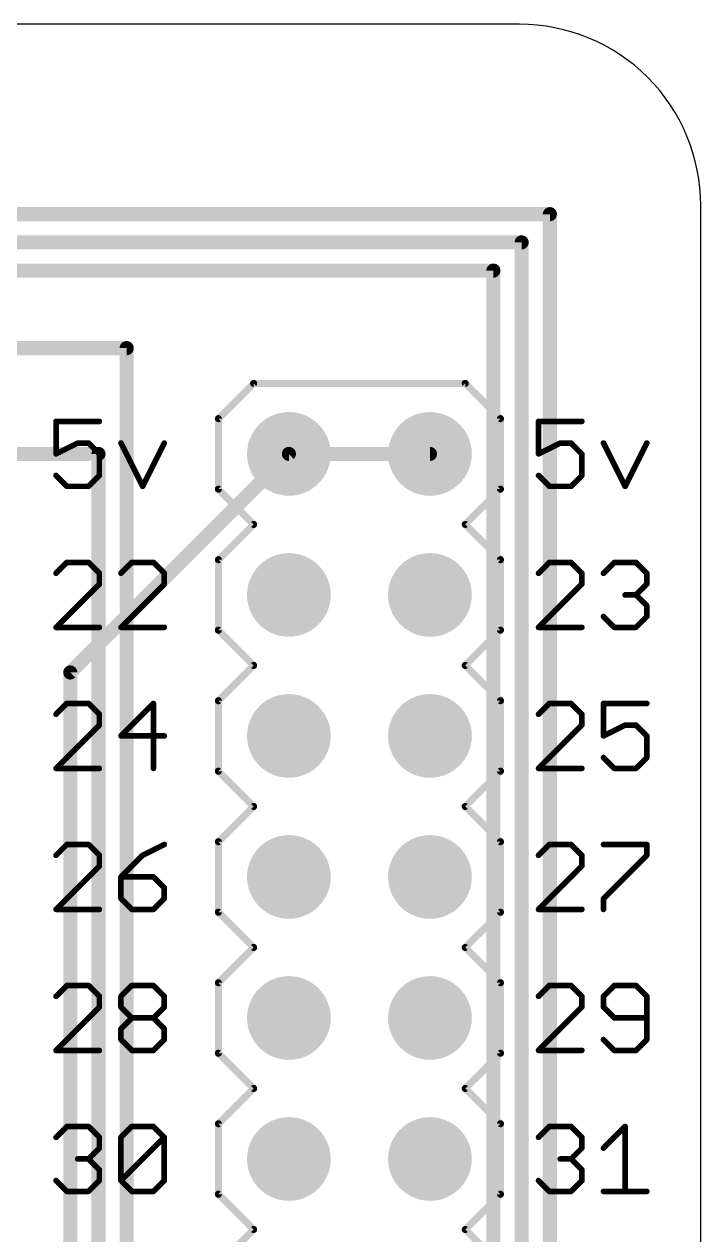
# Model space of a CAD drawing. Extents: x -5 to 102, y -1 to 61.
# Drawn here: x 89.21 to 101.4, y 39.53 to 61.33 of the extents above; entities that cross this region are included whole.
import ezdxf

# ---------------------------------------------------------------- set-up
doc = ezdxf.new("R2010")
doc.units = 0
for name, color, linetype in [('1', 22, 'CONTINUOUS'), ('16', 175, 'CONTINUOUS'), ('17', 82, 'CONTINUOUS'), ('20', 7, 'CONTINUOUS'), ('21', 253, 'CONTINUOUS')]:
    doc.layers.add(name, color=color, linetype=linetype)

# ---------------------------------------------------------------- blocks, each defined once
blk = doc.blocks.new('RECT')
blk.add_solid([(-0.5, -0.5), (0.5, -0.5), (-0.5, 0.5), (0.5, 0.5)])
blk = doc.blocks.new('ROUNDP')
at = {"const_width": 0.5}
blk.add_lwpolyline([(0, -0.25, 1), (0, 0.25, 1), (0, -0.25)], format="xyb", dxfattribs=at)

msp = doc.modelspace()

# ---------------------------------------------------------------- linework, layer by layer
at = {"layer": '1', "const_width": 0.254}
for points in [[(98.679, 57.912), (13.335, 57.912)], [(98.679, 22.733), (98.679, 57.912)], [(98.171, 57.404), (13.589, 57.404)], [(98.171, 23.114), (98.171, 57.404)], [(97.663, 56.896), (13.97, 56.896)], [(97.663, 24.257), (97.663, 56.896)], [(91.059, 55.499), (85.725, 55.499)], [(91.059, 32.131), (91.059, 55.499)], [(90.551, 53.594), (86.36, 53.594)], [(90.551, 33.528), (90.551, 53.594)], [(96.52, 53.594), (93.98, 53.594)]]:
    msp.add_lwpolyline(points, dxfattribs=at)
at = {"layer": '1', "const_width": 0.127}
for points in [[(98.7425, 57.912, 1), (98.6155, 57.912)], [(98.679, 57.8485, 1), (98.679, 57.9755)], [(98.2345, 57.404, 1), (98.1075, 57.404)], [(98.171, 57.3405, 1), (98.171, 57.4675)], [(97.7265, 56.896, 1), (97.5995, 56.896)], [(97.663, 56.8325, 1), (97.663, 56.9595)], [(91.1225, 55.499, 1), (90.9955, 55.499)], [(91.059, 55.4355, 1), (91.059, 55.5625)], [(90.6145, 53.594, 1), (90.4875, 53.594)], [(90.551, 53.5305, 1), (90.551, 53.6575)], [(93.98, 53.6575, 1), (93.98, 53.5305)], [(96.52, 53.5305, 1), (96.52, 53.6575)]]:
    msp.add_lwpolyline(points, format="xyb", dxfattribs=at)
at = {"layer": '16', "const_width": 0.254}
for points in [[(90.043, 49.657), (93.98, 53.594)], [(90.043, 26.924), (90.043, 49.657)]]:
    msp.add_lwpolyline(points, dxfattribs=at)
at = {"layer": '16', "const_width": 0.127}
for points in [[(94.0249, 53.5491, 1), (93.9351, 53.6389)], [(90.1065, 49.657, 1), (89.9795, 49.657)], [(89.9981, 49.7019, 1), (90.0879, 49.6121)]]:
    msp.add_lwpolyline(points, format="xyb", dxfattribs=at)
at = {"layer": '20'}
for p, q in [((98.1301, 61.3338), (2.7891, 61.3311)), ((101.397, 2.2483), (101.397, 58.0669))]:
    msp.add_line(p, q, dxfattribs=at)
msp.add_arc((98.1301, 58.0669), 3.2669, 0, 90.0016, dxfattribs=at)
at = {"layer": '21'}
for points, const_width in [([(92.71, 54.229), (93.345, 54.864)], 0.127), ([(93.345, 54.864), (97.155, 54.864)], 0.127), ([(97.155, 54.864), (97.79, 54.229)], 0.127), ([(90.5666, 54.1792), (89.787, 54.1792)], 0.1016), ([(89.787, 54.1792), (89.787, 53.5945)], 0.1016), ([(92.71, 52.959), (92.71, 54.229)], 0.127), ([(97.79, 54.229), (97.79, 52.959)], 0.127), ([(99.2554, 54.1792), (98.4758, 54.1792)], 0.1016), ([(98.4758, 54.1792), (98.4758, 53.5945)], 0.1016), ([(89.787, 53.5945), (90.1768, 53.7894)], 0.1016), ([(90.1768, 53.7894), (90.3717, 53.7894)], 0.1016), ([(90.3717, 53.7894), (90.5666, 53.5945)], 0.1016), ([(90.5666, 53.5945), (90.5666, 53.2047)], 0.1016), ([(90.9564, 53.7894), (91.3462, 53.0098)], 0.1016), ([(91.3462, 53.0098), (91.736, 53.7894)], 0.1016), ([(98.4758, 53.5945), (98.8656, 53.7894)], 0.1016), ([(98.8656, 53.7894), (99.0605, 53.7894)], 0.1016), ([(99.0605, 53.7894), (99.2554, 53.5945)], 0.1016), ([(99.2554, 53.5945), (99.2554, 53.2047)], 0.1016), ([(99.6452, 53.7894), (100.035, 53.0098)], 0.1016), ([(100.035, 53.0098), (100.4248, 53.7894)], 0.1016), ([(89.9819, 53.0098), (89.787, 53.2047)], 0.1016), ([(90.5666, 53.2047), (90.3717, 53.0098)], 0.1016), ([(98.6707, 53.0098), (98.4758, 53.2047)], 0.1016), ([(99.2554, 53.2047), (99.0605, 53.0098)], 0.1016), ([(90.3717, 53.0098), (89.9819, 53.0098)], 0.1016), ([(92.71, 52.959), (93.345, 52.324)], 0.127), ([(97.79, 52.959), (97.155, 52.324)], 0.127), ([(99.0605, 53.0098), (98.6707, 53.0098)], 0.1016), ([(93.345, 52.324), (92.71, 51.689)], 0.127), ([(97.79, 51.689), (97.155, 52.324)], 0.127), ([(89.9819, 51.6392), (89.787, 51.4443)], 0.1016), ([(90.3717, 51.6392), (89.9819, 51.6392)], 0.1016), ([(90.5666, 51.4443), (90.3717, 51.6392)], 0.1016), ([(91.1513, 51.6392), (90.9564, 51.4443)], 0.1016), ([(91.5411, 51.6392), (91.1513, 51.6392)], 0.1016), ([(91.736, 51.4443), (91.5411, 51.6392)], 0.1016), ([(92.71, 51.689), (92.71, 50.419)], 0.127), ([(97.79, 50.419), (97.79, 51.689)], 0.127), ([(98.6707, 51.6392), (98.4758, 51.4443)], 0.1016), ([(99.0605, 51.6392), (98.6707, 51.6392)], 0.1016), ([(99.2554, 51.4443), (99.0605, 51.6392)], 0.1016), ([(99.6452, 51.4443), (99.8401, 51.6392)], 0.1016), ([(99.8401, 51.6392), (100.2299, 51.6392)], 0.1016), ([(100.2299, 51.6392), (100.4248, 51.4443)], 0.1016), ([(90.5666, 51.2494), (90.5666, 51.4443)], 0.1016), ([(91.736, 51.2494), (91.736, 51.4443)], 0.1016), ([(99.2554, 51.2494), (99.2554, 51.4443)], 0.1016), ([(100.4248, 51.4443), (100.4248, 51.2494)], 0.1016), ([(89.787, 50.4698), (90.5666, 51.2494)], 0.1016), ([(90.9564, 50.4698), (91.736, 51.2494)], 0.1016), ([(98.4758, 50.4698), (99.2554, 51.2494)], 0.1016), ([(100.4248, 51.2494), (100.2299, 51.0545)], 0.1016), ([(100.2299, 51.0545), (100.035, 51.0545)], 0.1016), ([(100.2299, 51.0545), (100.4248, 50.8596)], 0.1016), ([(100.4248, 50.8596), (100.4248, 50.6647)], 0.1016), ([(99.8401, 50.4698), (99.6452, 50.6647)], 0.1016), ([(100.4248, 50.6647), (100.2299, 50.4698)], 0.1016), ([(90.5666, 50.4698), (89.787, 50.4698)], 0.1016), ([(91.736, 50.4698), (90.9564, 50.4698)], 0.1016), ([(92.71, 50.419), (93.345, 49.784)], 0.127), ([(97.155, 49.784), (97.79, 50.419)], 0.127), ([(99.2554, 50.4698), (98.4758, 50.4698)], 0.1016), ([(100.2299, 50.4698), (99.8401, 50.4698)], 0.1016), ([(93.345, 49.784), (92.71, 49.149)], 0.127), ([(97.79, 49.149), (97.155, 49.784)], 0.127), ([(89.9819, 49.0992), (89.787, 48.9043)], 0.1016), ([(90.3717, 49.0992), (89.9819, 49.0992)], 0.1016), ([(90.5666, 48.9043), (90.3717, 49.0992)], 0.1016), ([(91.5411, 49.0992), (90.9564, 48.5145)], 0.1016), ([(91.5411, 47.9298), (91.5411, 49.0992)], 0.1016), ([(92.71, 49.149), (92.71, 47.879)], 0.127), ([(97.79, 47.879), (97.79, 49.149)], 0.127), ([(98.6707, 49.0992), (98.4758, 48.9043)], 0.1016), ([(99.0605, 49.0992), (98.6707, 49.0992)], 0.1016), ([(99.2554, 48.9043), (99.0605, 49.0992)], 0.1016), ([(100.4248, 49.0992), (99.6452, 49.0992)], 0.1016), ([(99.6452, 49.0992), (99.6452, 48.5145)], 0.1016), ([(90.5666, 48.7094), (90.5666, 48.9043)], 0.1016), ([(99.2554, 48.7094), (99.2554, 48.9043)], 0.1016), ([(89.787, 47.9298), (90.5666, 48.7094)], 0.1016), ([(98.4758, 47.9298), (99.2554, 48.7094)], 0.1016), ([(99.6452, 48.5145), (100.035, 48.7094)], 0.1016), ([(100.035, 48.7094), (100.2299, 48.7094)], 0.1016), ([(100.2299, 48.7094), (100.4248, 48.5145)], 0.1016), ([(90.9564, 48.5145), (91.736, 48.5145)], 0.1016), ([(100.4248, 48.5145), (100.4248, 48.1247)], 0.1016), ([(90.5666, 47.9298), (89.787, 47.9298)], 0.1016), ([(99.2554, 47.9298), (98.4758, 47.9298)], 0.1016), ([(99.8401, 47.9298), (99.6452, 48.1247)], 0.1016), ([(100.2299, 47.9298), (99.8401, 47.9298)], 0.1016), ([(100.4248, 48.1247), (100.2299, 47.9298)], 0.1016), ([(92.71, 47.879), (93.345, 47.244)], 0.127), ([(97.155, 47.244), (97.79, 47.879)], 0.127), ([(93.345, 47.244), (92.71, 46.609)], 0.127), ([(97.79, 46.609), (97.155, 47.244)], 0.127), ([(92.71, 46.609), (92.71, 45.339)], 0.127), ([(97.79, 45.339), (97.79, 46.609)], 0.127), ([(89.9819, 46.5592), (89.787, 46.3643)], 0.1016), ([(90.3717, 46.5592), (89.9819, 46.5592)], 0.1016), ([(90.5666, 46.3643), (90.3717, 46.5592)], 0.1016), ([(91.736, 46.5592), (91.3462, 46.3643)], 0.1016), ([(98.6707, 46.5592), (98.4758, 46.3643)], 0.1016), ([(99.0605, 46.5592), (98.6707, 46.5592)], 0.1016), ([(99.2554, 46.3643), (99.0605, 46.5592)], 0.1016), ([(99.6452, 46.5592), (100.4248, 46.5592)], 0.1016), ([(100.4248, 46.5592), (100.4248, 46.3643)], 0.1016), ([(90.5666, 46.1694), (90.5666, 46.3643)], 0.1016), ([(91.3462, 46.3643), (90.9564, 45.9745)], 0.1016), ([(99.2554, 46.1694), (99.2554, 46.3643)], 0.1016), ([(100.4248, 46.3643), (99.6452, 45.5847)], 0.1016), ([(89.787, 45.3898), (90.5666, 46.1694)], 0.1016), ([(90.9564, 45.9745), (90.9564, 45.5847)], 0.1016), ([(91.5411, 45.9745), (90.9564, 45.9745)], 0.1016), ([(91.736, 45.7796), (91.5411, 45.9745)], 0.1016), ([(98.4758, 45.3898), (99.2554, 46.1694)], 0.1016), ([(91.736, 45.5847), (91.736, 45.7796)], 0.1016), ([(90.9564, 45.5847), (91.1513, 45.3898)], 0.1016), ([(91.5411, 45.3898), (91.736, 45.5847)], 0.1016), ([(99.6452, 45.5847), (99.6452, 45.3898)], 0.1016), ([(90.5666, 45.3898), (89.787, 45.3898)], 0.1016), ([(91.1513, 45.3898), (91.5411, 45.3898)], 0.1016), ([(92.71, 45.339), (93.345, 44.704)], 0.127), ([(97.155, 44.704), (97.79, 45.339)], 0.127), ([(99.2554, 45.3898), (98.4758, 45.3898)], 0.1016), ([(92.71, 44.069), (93.345, 44.704)], 0.127), ([(97.79, 44.069), (97.155, 44.704)], 0.127), ([(89.9819, 44.0192), (89.787, 43.8243)], 0.1016), ([(90.3717, 44.0192), (89.9819, 44.0192)], 0.1016), ([(90.5666, 43.8243), (90.3717, 44.0192)], 0.1016), ([(90.9564, 43.8243), (91.1513, 44.0192)], 0.1016), ([(91.1513, 44.0192), (91.5411, 44.0192)], 0.1016), ([(91.5411, 44.0192), (91.736, 43.8243)], 0.1016), ([(92.71, 42.799), (92.71, 44.069)], 0.127), ([(97.79, 44.069), (97.79, 42.799)], 0.127), ([(98.6707, 44.0192), (98.4758, 43.8243)], 0.1016), ([(99.0605, 44.0192), (98.6707, 44.0192)], 0.1016), ([(99.2554, 43.8243), (99.0605, 44.0192)], 0.1016), ([(99.8401, 44.0192), (99.6452, 43.8243)], 0.1016), ([(100.2299, 44.0192), (99.8401, 44.0192)], 0.1016), ([(100.4248, 43.8243), (100.2299, 44.0192)], 0.1016), ([(90.5666, 43.6294), (90.5666, 43.8243)], 0.1016), ([(90.9564, 43.6294), (90.9564, 43.8243)], 0.1016), ([(91.736, 43.8243), (91.736, 43.6294)], 0.1016), ([(99.2554, 43.6294), (99.2554, 43.8243)], 0.1016), ([(99.6452, 43.8243), (99.6452, 43.6294)], 0.1016), ([(100.4248, 43.0447), (100.4248, 43.8243)], 0.1016), ([(89.787, 42.8498), (90.5666, 43.6294)], 0.1016), ([(91.1513, 43.4345), (90.9564, 43.6294)], 0.1016), ([(91.736, 43.6294), (91.5411, 43.4345)], 0.1016), ([(98.4758, 42.8498), (99.2554, 43.6294)], 0.1016), ([(99.6452, 43.6294), (99.8401, 43.4345)], 0.1016), ([(90.9564, 43.2396), (91.1513, 43.4345)], 0.1016), ([(91.1513, 43.4345), (91.5411, 43.4345)], 0.1016), ([(91.5411, 43.4345), (91.736, 43.2396)], 0.1016), ([(99.8401, 43.4345), (100.4248, 43.4345)], 0.1016), ([(90.9564, 43.0447), (90.9564, 43.2396)], 0.1016), ([(91.736, 43.2396), (91.736, 43.0447)], 0.1016), ([(91.1513, 42.8498), (90.9564, 43.0447)], 0.1016), ([(91.736, 43.0447), (91.5411, 42.8498)], 0.1016), ([(99.6452, 43.0447), (99.8401, 42.8498)], 0.1016), ([(100.2299, 42.8498), (100.4248, 43.0447)], 0.1016), ([(90.5666, 42.8498), (89.787, 42.8498)], 0.1016), ([(91.5411, 42.8498), (91.1513, 42.8498)], 0.1016), ([(93.345, 42.164), (92.71, 42.799)], 0.127), ([(97.79, 42.799), (97.155, 42.164)], 0.127), ([(99.2554, 42.8498), (98.4758, 42.8498)], 0.1016), ([(99.8401, 42.8498), (100.2299, 42.8498)], 0.1016), ([(92.71, 41.529), (93.345, 42.164)], 0.127), ([(97.79, 41.529), (97.155, 42.164)], 0.127), ([(89.787, 41.2843), (89.9819, 41.4792)], 0.1016), ([(89.9819, 41.4792), (90.3717, 41.4792)], 0.1016), ([(90.3717, 41.4792), (90.5666, 41.2843)], 0.1016), ([(90.9564, 41.2843), (91.1513, 41.4792)], 0.1016), ([(91.1513, 41.4792), (91.5411, 41.4792)], 0.1016), ([(91.5411, 41.4792), (91.736, 41.2843)], 0.1016), ([(92.71, 40.259), (92.71, 41.529)], 0.127), ([(97.79, 40.259), (97.79, 41.529)], 0.127), ([(98.4758, 41.2843), (98.6707, 41.4792)], 0.1016), ([(98.6707, 41.4792), (99.0605, 41.4792)], 0.1016), ([(99.0605, 41.4792), (99.2554, 41.2843)], 0.1016), ([(99.6452, 41.0894), (100.035, 41.4792)], 0.1016), ([(100.035, 41.4792), (100.035, 40.3098)], 0.1016), ([(90.5666, 41.2843), (90.5666, 41.0894)], 0.1016), ([(90.9564, 40.5047), (90.9564, 41.2843)], 0.1016), ([(90.9564, 40.5047), (91.736, 41.2843)], 0.1016), ([(91.736, 41.2843), (91.736, 40.5047)], 0.1016), ([(99.2554, 41.2843), (99.2554, 41.0894)], 0.1016), ([(90.5666, 41.0894), (90.3717, 40.8945)], 0.1016), ([(99.2554, 41.0894), (99.0605, 40.8945)], 0.1016), ([(90.3717, 40.8945), (90.1768, 40.8945)], 0.1016), ([(90.3717, 40.8945), (90.5666, 40.6996)], 0.1016), ([(99.0605, 40.8945), (98.8656, 40.8945)], 0.1016), ([(99.0605, 40.8945), (99.2554, 40.6996)], 0.1016), ([(90.5666, 40.6996), (90.5666, 40.5047)], 0.1016), ([(99.2554, 40.6996), (99.2554, 40.5047)], 0.1016), ([(89.9819, 40.3098), (89.787, 40.5047)], 0.1016), ([(90.3717, 40.3098), (89.9819, 40.3098)], 0.1016), ([(90.5666, 40.5047), (90.3717, 40.3098)], 0.1016), ([(91.1513, 40.3098), (90.9564, 40.5047)], 0.1016), ([(91.5411, 40.3098), (91.1513, 40.3098)], 0.1016), ([(91.736, 40.5047), (91.5411, 40.3098)], 0.1016), ([(98.6707, 40.3098), (98.4758, 40.5047)], 0.1016), ([(99.0605, 40.3098), (98.6707, 40.3098)], 0.1016), ([(99.2554, 40.5047), (99.0605, 40.3098)], 0.1016), ([(99.6452, 40.3098), (100.4248, 40.3098)], 0.1016), ([(92.71, 40.259), (93.345, 39.624)], 0.127), ([(97.155, 39.624), (97.79, 40.259)], 0.127), ([(93.345, 39.624), (92.71, 38.989)], 0.127), ([(97.79, 38.989), (97.155, 39.624)], 0.127)]:
    msp.add_lwpolyline(points, dxfattribs=dict(at, const_width=const_width))
for points, const_width in [([(93.345, 54.8958, 1), (93.345, 54.8323)], 0.0635), ([(93.3675, 54.8415, 1), (93.3225, 54.8865)], 0.0635), ([(97.1775, 54.8865, 1), (97.1325, 54.8415)], 0.0635), ([(97.155, 54.8323, 1), (97.155, 54.8958)], 0.0635), ([(89.787, 54.2046, 1), (89.787, 54.1538)], 0.0508), ([(89.8124, 54.1792, 1), (89.7616, 54.1792)], 0.0508), ([(90.5666, 54.1538, 1), (90.5666, 54.2046)], 0.0508), ([(92.6875, 54.2515, 1), (92.7325, 54.2065)], 0.0635), ([(92.7418, 54.229, 1), (92.6783, 54.229)], 0.0635), ([(97.8218, 54.229, 1), (97.7583, 54.229)], 0.0635), ([(97.7675, 54.2065, 1), (97.8125, 54.2515)], 0.0635), ([(98.4758, 54.2046, 1), (98.4758, 54.1538)], 0.0508), ([(98.5012, 54.1792, 1), (98.4504, 54.1792)], 0.0508), ([(99.2554, 54.1538, 1), (99.2554, 54.2046)], 0.0508), ([(89.7756, 53.6172, 1), (89.7984, 53.5718)], 0.0508), ([(90.1768, 53.8148, 1), (90.1768, 53.764)], 0.0508), ([(90.1882, 53.7667, 1), (90.1654, 53.8121)], 0.0508), ([(90.3897, 53.8074, 1), (90.3537, 53.7714)], 0.0508), ([(90.3717, 53.764, 1), (90.3717, 53.8148)], 0.0508), ([(90.592, 53.5945, 1), (90.5412, 53.5945)], 0.0508), ([(90.9791, 53.8008, 1), (90.9337, 53.778)], 0.0508), ([(91.7587, 53.778, 1), (91.7133, 53.8008)], 0.0508), ([(98.4644, 53.6172, 1), (98.4872, 53.5718)], 0.0508), ([(98.8656, 53.8148, 1), (98.8656, 53.764)], 0.0508), ([(98.877, 53.7667, 1), (98.8542, 53.8121)], 0.0508), ([(99.0785, 53.8074, 1), (99.0425, 53.7714)], 0.0508), ([(99.0605, 53.764, 1), (99.0605, 53.8148)], 0.0508), ([(99.2808, 53.5945, 1), (99.23, 53.5945)], 0.0508), ([(99.6679, 53.8008, 1), (99.6225, 53.778)], 0.0508), ([(100.4475, 53.778, 1), (100.4021, 53.8008)], 0.0508), ([(89.7616, 53.5945, 1), (89.8124, 53.5945)], 0.0508), ([(90.5486, 53.5765, 1), (90.5846, 53.6125)], 0.0508), ([(98.4504, 53.5945, 1), (98.5012, 53.5945)], 0.0508), ([(99.2374, 53.5765, 1), (99.2734, 53.6125)], 0.0508), ([(89.805, 53.2227, 1), (89.769, 53.1867)], 0.0508), ([(90.5412, 53.2047, 1), (90.592, 53.2047)], 0.0508), ([(90.5846, 53.1867, 1), (90.5486, 53.2227)], 0.0508), ([(98.4938, 53.2227, 1), (98.4578, 53.1867)], 0.0508), ([(99.23, 53.2047, 1), (99.2808, 53.2047)], 0.0508), ([(99.2734, 53.1867, 1), (99.2374, 53.2227)], 0.0508), ([(89.9819, 53.0352, 1), (89.9819, 52.9844)], 0.0508), ([(89.9639, 52.9918, 1), (89.9999, 53.0278)], 0.0508), ([(90.3537, 53.0278, 1), (90.3897, 52.9918)], 0.0508), ([(90.3717, 52.9844, 1), (90.3717, 53.0352)], 0.0508), ([(91.3235, 53.0212, 1), (91.3689, 52.9984)], 0.0508), ([(91.3235, 52.9984, 1), (91.3689, 53.0212)], 0.0508), ([(92.7325, 52.9815, 1), (92.6875, 52.9365)], 0.0635), ([(92.6783, 52.959, 1), (92.7418, 52.959)], 0.0635), ([(97.7583, 52.959, 1), (97.8218, 52.959)], 0.0635), ([(97.8125, 52.9365, 1), (97.7675, 52.9815)], 0.0635), ([(98.6707, 53.0352, 1), (98.6707, 52.9844)], 0.0508), ([(98.6527, 52.9918, 1), (98.6887, 53.0278)], 0.0508), ([(99.0425, 53.0278, 1), (99.0785, 52.9918)], 0.0508), ([(99.0605, 52.9844, 1), (99.0605, 53.0352)], 0.0508), ([(100.0123, 53.0212, 1), (100.0577, 52.9984)], 0.0508), ([(100.0123, 52.9984, 1), (100.0577, 53.0212)], 0.0508), ([(93.3675, 52.3015, 1), (93.3225, 52.3465)], 0.0635), ([(93.3225, 52.3015, 1), (93.3675, 52.3465)], 0.0635), ([(97.1775, 52.3465, 1), (97.1325, 52.3015)], 0.0635), ([(97.1325, 52.3465, 1), (97.1775, 52.3015)], 0.0635), ([(89.9819, 51.6646, 1), (89.9819, 51.6138)], 0.0508), ([(89.9999, 51.6212, 1), (89.9639, 51.6572)], 0.0508), ([(90.3897, 51.6572, 1), (90.3537, 51.6212)], 0.0508), ([(90.3717, 51.6138, 1), (90.3717, 51.6646)], 0.0508), ([(91.1513, 51.6646, 1), (91.1513, 51.6138)], 0.0508), ([(91.1693, 51.6212, 1), (91.1333, 51.6572)], 0.0508), ([(91.5591, 51.6572, 1), (91.5231, 51.6212)], 0.0508), ([(91.5411, 51.6138, 1), (91.5411, 51.6646)], 0.0508), ([(92.6875, 51.7115, 1), (92.7325, 51.6665)], 0.0635), ([(92.7418, 51.689, 1), (92.6783, 51.689)], 0.0635), ([(97.8218, 51.689, 1), (97.7583, 51.689)], 0.0635), ([(97.7675, 51.6665, 1), (97.8125, 51.7115)], 0.0635), ([(98.6707, 51.6646, 1), (98.6707, 51.6138)], 0.0508), ([(98.6887, 51.6212, 1), (98.6527, 51.6572)], 0.0508), ([(99.0785, 51.6572, 1), (99.0425, 51.6212)], 0.0508), ([(99.0605, 51.6138, 1), (99.0605, 51.6646)], 0.0508), ([(99.8401, 51.6646, 1), (99.8401, 51.6138)], 0.0508), ([(99.8581, 51.6212, 1), (99.8221, 51.6572)], 0.0508), ([(100.2479, 51.6572, 1), (100.2119, 51.6212)], 0.0508), ([(100.2299, 51.6138, 1), (100.2299, 51.6646)], 0.0508), ([(89.769, 51.4623, 1), (89.805, 51.4263)], 0.0508), ([(90.592, 51.4443, 1), (90.5412, 51.4443)], 0.0508), ([(90.5486, 51.4263, 1), (90.5846, 51.4623)], 0.0508), ([(90.9384, 51.4623, 1), (90.9744, 51.4263)], 0.0508), ([(91.7614, 51.4443, 1), (91.7106, 51.4443)], 0.0508), ([(91.718, 51.4263, 1), (91.754, 51.4623)], 0.0508), ([(98.4578, 51.4623, 1), (98.4938, 51.4263)], 0.0508), ([(99.2808, 51.4443, 1), (99.23, 51.4443)], 0.0508), ([(99.2374, 51.4263, 1), (99.2734, 51.4623)], 0.0508), ([(99.6272, 51.4623, 1), (99.6632, 51.4263)], 0.0508), ([(100.4502, 51.4443, 1), (100.3994, 51.4443)], 0.0508), ([(100.4068, 51.4263, 1), (100.4428, 51.4623)], 0.0508), ([(90.5412, 51.2494, 1), (90.592, 51.2494)], 0.0508), ([(90.5846, 51.2314, 1), (90.5486, 51.2674)], 0.0508), ([(91.7106, 51.2494, 1), (91.7614, 51.2494)], 0.0508), ([(91.754, 51.2314, 1), (91.718, 51.2674)], 0.0508), ([(99.23, 51.2494, 1), (99.2808, 51.2494)], 0.0508), ([(99.2734, 51.2314, 1), (99.2374, 51.2674)], 0.0508), ([(100.3994, 51.2494, 1), (100.4502, 51.2494)], 0.0508), ([(100.4428, 51.2314, 1), (100.4068, 51.2674)], 0.0508), ([(100.035, 51.0799, 1), (100.035, 51.0291)], 0.0508), ([(100.2479, 51.0725, 1), (100.2119, 51.0365)], 0.0508), ([(100.2119, 51.0725, 1), (100.2479, 51.0365)], 0.0508), ([(100.2299, 51.0291, 1), (100.2299, 51.0799)], 0.0508), ([(100.4502, 50.8596, 1), (100.3994, 50.8596)], 0.0508), ([(100.4068, 50.8416, 1), (100.4428, 50.8776)], 0.0508), ([(99.6632, 50.6827, 1), (99.6272, 50.6467)], 0.0508), ([(100.3994, 50.6647, 1), (100.4502, 50.6647)], 0.0508), ([(100.4428, 50.6467, 1), (100.4068, 50.6827)], 0.0508), ([(89.769, 50.4878, 1), (89.805, 50.4518)], 0.0508), ([(89.787, 50.4952, 1), (89.787, 50.4444)], 0.0508), ([(90.5666, 50.4444, 1), (90.5666, 50.4952)], 0.0508), ([(90.9384, 50.4878, 1), (90.9744, 50.4518)], 0.0508), ([(90.9564, 50.4952, 1), (90.9564, 50.4444)], 0.0508), ([(91.736, 50.4444, 1), (91.736, 50.4952)], 0.0508), ([(92.7325, 50.4415, 1), (92.6875, 50.3965)], 0.0635), ([(92.6783, 50.419, 1), (92.7418, 50.419)], 0.0635), ([(97.7583, 50.419, 1), (97.8218, 50.419)], 0.0635), ([(97.8125, 50.3965, 1), (97.7675, 50.4415)], 0.0635), ([(98.4578, 50.4878, 1), (98.4938, 50.4518)], 0.0508), ([(98.4758, 50.4952, 1), (98.4758, 50.4444)], 0.0508), ([(99.2554, 50.4444, 1), (99.2554, 50.4952)], 0.0508), ([(99.8401, 50.4952, 1), (99.8401, 50.4444)], 0.0508), ([(99.8221, 50.4518, 1), (99.8581, 50.4878)], 0.0508), ([(100.2119, 50.4878, 1), (100.2479, 50.4518)], 0.0508), ([(100.2299, 50.4444, 1), (100.2299, 50.4952)], 0.0508), ([(93.3675, 49.7615, 1), (93.3225, 49.8065)], 0.0635), ([(93.3225, 49.7615, 1), (93.3675, 49.8065)], 0.0635), ([(97.1775, 49.8065, 1), (97.1325, 49.7615)], 0.0635), ([(97.1325, 49.8065, 1), (97.1775, 49.7615)], 0.0635), ([(89.9819, 49.1246, 1), (89.9819, 49.0738)], 0.0508), ([(89.9999, 49.0812, 1), (89.9639, 49.1172)], 0.0508), ([(90.3897, 49.1172, 1), (90.3537, 49.0812)], 0.0508), ([(90.3717, 49.0738, 1), (90.3717, 49.1246)], 0.0508), ([(91.5665, 49.0992, 1), (91.5157, 49.0992)], 0.0508), ([(91.5591, 49.0812, 1), (91.5231, 49.1172)], 0.0508), ([(92.6875, 49.1715, 1), (92.7325, 49.1265)], 0.0635), ([(92.7418, 49.149, 1), (92.6783, 49.149)], 0.0635), ([(97.8218, 49.149, 1), (97.7583, 49.149)], 0.0635), ([(97.7675, 49.1265, 1), (97.8125, 49.1715)], 0.0635), ([(98.6707, 49.1246, 1), (98.6707, 49.0738)], 0.0508), ([(98.6887, 49.0812, 1), (98.6527, 49.1172)], 0.0508), ([(99.0785, 49.1172, 1), (99.0425, 49.0812)], 0.0508), ([(99.0605, 49.0738, 1), (99.0605, 49.1246)], 0.0508), ([(99.6452, 49.1246, 1), (99.6452, 49.0738)], 0.0508), ([(99.6706, 49.0992, 1), (99.6198, 49.0992)], 0.0508), ([(100.4248, 49.0738, 1), (100.4248, 49.1246)], 0.0508), ([(89.769, 48.9223, 1), (89.805, 48.8863)], 0.0508), ([(90.592, 48.9043, 1), (90.5412, 48.9043)], 0.0508), ([(90.5486, 48.8863, 1), (90.5846, 48.9223)], 0.0508), ([(98.4578, 48.9223, 1), (98.4938, 48.8863)], 0.0508), ([(99.2808, 48.9043, 1), (99.23, 48.9043)], 0.0508), ([(99.2374, 48.8863, 1), (99.2734, 48.9223)], 0.0508), ([(90.5412, 48.7094, 1), (90.592, 48.7094)], 0.0508), ([(90.5846, 48.6914, 1), (90.5486, 48.7274)], 0.0508), ([(99.23, 48.7094, 1), (99.2808, 48.7094)], 0.0508), ([(99.2734, 48.6914, 1), (99.2374, 48.7274)], 0.0508), ([(100.035, 48.7348, 1), (100.035, 48.684)], 0.0508), ([(100.0464, 48.6867, 1), (100.0236, 48.7321)], 0.0508), ([(100.2479, 48.7274, 1), (100.2119, 48.6914)], 0.0508), ([(100.2299, 48.684, 1), (100.2299, 48.7348)], 0.0508), ([(90.9384, 48.5325, 1), (90.9744, 48.4965)], 0.0508), ([(90.9564, 48.5399, 1), (90.9564, 48.4891)], 0.0508), ([(91.736, 48.4891, 1), (91.736, 48.5399)], 0.0508), ([(99.6338, 48.5372, 1), (99.6566, 48.4918)], 0.0508), ([(99.6198, 48.5145, 1), (99.6706, 48.5145)], 0.0508), ([(100.4502, 48.5145, 1), (100.3994, 48.5145)], 0.0508), ([(100.4068, 48.4965, 1), (100.4428, 48.5325)], 0.0508), ([(89.769, 47.9478, 1), (89.805, 47.9118)], 0.0508), ([(89.787, 47.9552, 1), (89.787, 47.9044)], 0.0508), ([(90.5666, 47.9044, 1), (90.5666, 47.9552)], 0.0508), ([(98.4578, 47.9478, 1), (98.4938, 47.9118)], 0.0508), ([(98.4758, 47.9552, 1), (98.4758, 47.9044)], 0.0508), ([(99.2554, 47.9044, 1), (99.2554, 47.9552)], 0.0508), ([(99.6632, 48.1427, 1), (99.6272, 48.1067)], 0.0508), ([(99.8401, 47.9552, 1), (99.8401, 47.9044)], 0.0508), ([(99.8221, 47.9118, 1), (99.8581, 47.9478)], 0.0508), ([(100.2119, 47.9478, 1), (100.2479, 47.9118)], 0.0508), ([(100.2299, 47.9044, 1), (100.2299, 47.9552)], 0.0508), ([(100.3994, 48.1247, 1), (100.4502, 48.1247)], 0.0508), ([(100.4428, 48.1067, 1), (100.4068, 48.1427)], 0.0508), ([(91.5157, 47.9298, 1), (91.5665, 47.9298)], 0.0508), ([(92.7325, 47.9015, 1), (92.6875, 47.8565)], 0.0635), ([(92.6783, 47.879, 1), (92.7418, 47.879)], 0.0635), ([(97.7583, 47.879, 1), (97.8218, 47.879)], 0.0635), ([(97.8125, 47.8565, 1), (97.7675, 47.9015)], 0.0635), ([(93.3675, 47.2215, 1), (93.3225, 47.2665)], 0.0635), ([(93.3225, 47.2215, 1), (93.3675, 47.2665)], 0.0635), ([(97.1775, 47.2665, 1), (97.1325, 47.2215)], 0.0635), ([(97.1325, 47.2665, 1), (97.1775, 47.2215)], 0.0635), ([(92.6875, 46.6315, 1), (92.7325, 46.5865)], 0.0635), ([(92.7418, 46.609, 1), (92.6783, 46.609)], 0.0635), ([(97.8218, 46.609, 1), (97.7583, 46.609)], 0.0635), ([(97.7675, 46.5865, 1), (97.8125, 46.6315)], 0.0635), ([(89.9819, 46.5846, 1), (89.9819, 46.5338)], 0.0508), ([(89.9999, 46.5412, 1), (89.9639, 46.5772)], 0.0508), ([(90.3897, 46.5772, 1), (90.3537, 46.5412)], 0.0508), ([(90.3717, 46.5338, 1), (90.3717, 46.5846)], 0.0508), ([(91.7474, 46.5365, 1), (91.7246, 46.5819)], 0.0508), ([(98.6707, 46.5846, 1), (98.6707, 46.5338)], 0.0508), ([(98.6887, 46.5412, 1), (98.6527, 46.5772)], 0.0508), ([(99.0785, 46.5772, 1), (99.0425, 46.5412)], 0.0508), ([(99.0605, 46.5338, 1), (99.0605, 46.5846)], 0.0508), ([(99.6452, 46.5846, 1), (99.6452, 46.5338)], 0.0508), ([(100.4502, 46.5592, 1), (100.3994, 46.5592)], 0.0508), ([(100.4248, 46.5338, 1), (100.4248, 46.5846)], 0.0508), ([(89.769, 46.3823, 1), (89.805, 46.3463)], 0.0508), ([(90.592, 46.3643, 1), (90.5412, 46.3643)], 0.0508), ([(90.5486, 46.3463, 1), (90.5846, 46.3823)], 0.0508), ([(91.3348, 46.387, 1), (91.3576, 46.3416)], 0.0508), ([(91.3642, 46.3463, 1), (91.3282, 46.3823)], 0.0508), ([(98.4578, 46.3823, 1), (98.4938, 46.3463)], 0.0508), ([(99.2808, 46.3643, 1), (99.23, 46.3643)], 0.0508), ([(99.2374, 46.3463, 1), (99.2734, 46.3823)], 0.0508), ([(100.3994, 46.3643, 1), (100.4502, 46.3643)], 0.0508), ([(100.4428, 46.3463, 1), (100.4068, 46.3823)], 0.0508), ([(90.5412, 46.1694, 1), (90.592, 46.1694)], 0.0508), ([(90.5846, 46.1514, 1), (90.5486, 46.1874)], 0.0508), ([(90.9384, 45.9925, 1), (90.9744, 45.9565)], 0.0508), ([(90.9818, 45.9745, 1), (90.931, 45.9745)], 0.0508), ([(90.9564, 45.9999, 1), (90.9564, 45.9491)], 0.0508), ([(91.5591, 45.9925, 1), (91.5231, 45.9565)], 0.0508), ([(91.5411, 45.9491, 1), (91.5411, 45.9999)], 0.0508), ([(99.23, 46.1694, 1), (99.2808, 46.1694)], 0.0508), ([(99.2734, 46.1514, 1), (99.2374, 46.1874)], 0.0508), ([(91.7614, 45.7796, 1), (91.7106, 45.7796)], 0.0508), ([(91.718, 45.7616, 1), (91.754, 45.7976)], 0.0508), ([(90.9744, 45.6027, 1), (90.9384, 45.5667)], 0.0508), ([(90.931, 45.5847, 1), (90.9818, 45.5847)], 0.0508), ([(91.7106, 45.5847, 1), (91.7614, 45.5847)], 0.0508), ([(91.754, 45.5667, 1), (91.718, 45.6027)], 0.0508), ([(99.6272, 45.6027, 1), (99.6632, 45.5667)], 0.0508), ([(99.6706, 45.5847, 1), (99.6198, 45.5847)], 0.0508), ([(89.769, 45.4078, 1), (89.805, 45.3718)], 0.0508), ([(89.787, 45.4152, 1), (89.787, 45.3644)], 0.0508), ([(90.5666, 45.3644, 1), (90.5666, 45.4152)], 0.0508), ([(91.1513, 45.4152, 1), (91.1513, 45.3644)], 0.0508), ([(91.1333, 45.3718, 1), (91.1693, 45.4078)], 0.0508), ([(91.5231, 45.4078, 1), (91.5591, 45.3718)], 0.0508), ([(91.5411, 45.3644, 1), (91.5411, 45.4152)], 0.0508), ([(92.7325, 45.3615, 1), (92.6875, 45.3165)], 0.0635), ([(92.6783, 45.339, 1), (92.7418, 45.339)], 0.0635), ([(97.7583, 45.339, 1), (97.8218, 45.339)], 0.0635), ([(97.8125, 45.3165, 1), (97.7675, 45.3615)], 0.0635), ([(98.4578, 45.4078, 1), (98.4938, 45.3718)], 0.0508), ([(98.4758, 45.4152, 1), (98.4758, 45.3644)], 0.0508), ([(99.2554, 45.3644, 1), (99.2554, 45.4152)], 0.0508), ([(99.6198, 45.3898, 1), (99.6706, 45.3898)], 0.0508), ([(93.3675, 44.6815, 1), (93.3225, 44.7265)], 0.0635), ([(93.3225, 44.6815, 1), (93.3675, 44.7265)], 0.0635), ([(97.1775, 44.7265, 1), (97.1325, 44.6815)], 0.0635), ([(97.1325, 44.7265, 1), (97.1775, 44.6815)], 0.0635), ([(89.9819, 44.0446, 1), (89.9819, 43.9938)], 0.0508), ([(89.9999, 44.0012, 1), (89.9639, 44.0372)], 0.0508), ([(90.3897, 44.0372, 1), (90.3537, 44.0012)], 0.0508), ([(90.3717, 43.9938, 1), (90.3717, 44.0446)], 0.0508), ([(91.1513, 44.0446, 1), (91.1513, 43.9938)], 0.0508), ([(91.1693, 44.0012, 1), (91.1333, 44.0372)], 0.0508), ([(91.5591, 44.0372, 1), (91.5231, 44.0012)], 0.0508), ([(91.5411, 43.9938, 1), (91.5411, 44.0446)], 0.0508), ([(92.6875, 44.0915, 1), (92.7325, 44.0465)], 0.0635), ([(92.7418, 44.069, 1), (92.6783, 44.069)], 0.0635), ([(97.8218, 44.069, 1), (97.7583, 44.069)], 0.0635), ([(97.7675, 44.0465, 1), (97.8125, 44.0915)], 0.0635), ([(98.6707, 44.0446, 1), (98.6707, 43.9938)], 0.0508), ([(98.6887, 44.0012, 1), (98.6527, 44.0372)], 0.0508), ([(99.0785, 44.0372, 1), (99.0425, 44.0012)], 0.0508), ([(99.0605, 43.9938, 1), (99.0605, 44.0446)], 0.0508), ([(99.8401, 44.0446, 1), (99.8401, 43.9938)], 0.0508), ([(99.8581, 44.0012, 1), (99.8221, 44.0372)], 0.0508), ([(100.2479, 44.0372, 1), (100.2119, 44.0012)], 0.0508), ([(100.2299, 43.9938, 1), (100.2299, 44.0446)], 0.0508), ([(89.769, 43.8423, 1), (89.805, 43.8063)], 0.0508), ([(90.592, 43.8243, 1), (90.5412, 43.8243)], 0.0508), ([(90.5486, 43.8063, 1), (90.5846, 43.8423)], 0.0508), ([(90.9384, 43.8423, 1), (90.9744, 43.8063)], 0.0508), ([(90.9818, 43.8243, 1), (90.931, 43.8243)], 0.0508), ([(91.7614, 43.8243, 1), (91.7106, 43.8243)], 0.0508), ([(91.718, 43.8063, 1), (91.754, 43.8423)], 0.0508), ([(98.4578, 43.8423, 1), (98.4938, 43.8063)], 0.0508), ([(99.2808, 43.8243, 1), (99.23, 43.8243)], 0.0508), ([(99.2374, 43.8063, 1), (99.2734, 43.8423)], 0.0508), ([(99.6272, 43.8423, 1), (99.6632, 43.8063)], 0.0508), ([(99.6706, 43.8243, 1), (99.6198, 43.8243)], 0.0508), ([(100.4502, 43.8243, 1), (100.3994, 43.8243)], 0.0508), ([(100.4068, 43.8063, 1), (100.4428, 43.8423)], 0.0508), ([(90.5412, 43.6294, 1), (90.592, 43.6294)], 0.0508), ([(90.5846, 43.6114, 1), (90.5486, 43.6474)], 0.0508), ([(90.9744, 43.6474, 1), (90.9384, 43.6114)], 0.0508), ([(90.931, 43.6294, 1), (90.9818, 43.6294)], 0.0508), ([(91.7106, 43.6294, 1), (91.7614, 43.6294)], 0.0508), ([(91.754, 43.6114, 1), (91.718, 43.6474)], 0.0508), ([(99.23, 43.6294, 1), (99.2808, 43.6294)], 0.0508), ([(99.2734, 43.6114, 1), (99.2374, 43.6474)], 0.0508), ([(99.6632, 43.6474, 1), (99.6272, 43.6114)], 0.0508), ([(99.6198, 43.6294, 1), (99.6706, 43.6294)], 0.0508), ([(91.1513, 43.4599, 1), (91.1513, 43.4091)], 0.0508), ([(91.1693, 43.4165, 1), (91.1333, 43.4525)], 0.0508), ([(91.1333, 43.4165, 1), (91.1693, 43.4525)], 0.0508), ([(91.5591, 43.4525, 1), (91.5231, 43.4165)], 0.0508), ([(91.5231, 43.4525, 1), (91.5591, 43.4165)], 0.0508), ([(91.5411, 43.4091, 1), (91.5411, 43.4599)], 0.0508), ([(99.8401, 43.4599, 1), (99.8401, 43.4091)], 0.0508), ([(99.8221, 43.4165, 1), (99.8581, 43.4525)], 0.0508), ([(100.4248, 43.4091, 1), (100.4248, 43.4599)], 0.0508), ([(90.9384, 43.2576, 1), (90.9744, 43.2216)], 0.0508), ([(90.9818, 43.2396, 1), (90.931, 43.2396)], 0.0508), ([(91.7614, 43.2396, 1), (91.7106, 43.2396)], 0.0508), ([(91.718, 43.2216, 1), (91.754, 43.2576)], 0.0508), ([(90.9744, 43.0627, 1), (90.9384, 43.0267)], 0.0508), ([(90.931, 43.0447, 1), (90.9818, 43.0447)], 0.0508), ([(91.7106, 43.0447, 1), (91.7614, 43.0447)], 0.0508), ([(91.754, 43.0267, 1), (91.718, 43.0627)], 0.0508), ([(99.6632, 43.0627, 1), (99.6272, 43.0267)], 0.0508), ([(100.3994, 43.0447, 1), (100.4502, 43.0447)], 0.0508), ([(100.4428, 43.0267, 1), (100.4068, 43.0627)], 0.0508), ([(89.769, 42.8678, 1), (89.805, 42.8318)], 0.0508), ([(89.787, 42.8752, 1), (89.787, 42.8244)], 0.0508), ([(90.5666, 42.8244, 1), (90.5666, 42.8752)], 0.0508), ([(91.1513, 42.8752, 1), (91.1513, 42.8244)], 0.0508), ([(91.1333, 42.8318, 1), (91.1693, 42.8678)], 0.0508), ([(91.5231, 42.8678, 1), (91.5591, 42.8318)], 0.0508), ([(91.5411, 42.8244, 1), (91.5411, 42.8752)], 0.0508), ([(92.7325, 42.8215, 1), (92.6875, 42.7765)], 0.0635), ([(92.6783, 42.799, 1), (92.7418, 42.799)], 0.0635), ([(97.7583, 42.799, 1), (97.8218, 42.799)], 0.0635), ([(97.8125, 42.7765, 1), (97.7675, 42.8215)], 0.0635), ([(98.4578, 42.8678, 1), (98.4938, 42.8318)], 0.0508), ([(98.4758, 42.8752, 1), (98.4758, 42.8244)], 0.0508), ([(99.2554, 42.8244, 1), (99.2554, 42.8752)], 0.0508), ([(99.8401, 42.8752, 1), (99.8401, 42.8244)], 0.0508), ([(99.8221, 42.8318, 1), (99.8581, 42.8678)], 0.0508), ([(100.2119, 42.8678, 1), (100.2479, 42.8318)], 0.0508), ([(100.2299, 42.8244, 1), (100.2299, 42.8752)], 0.0508), ([(93.3675, 42.1415, 1), (93.3225, 42.1865)], 0.0635), ([(93.3225, 42.1415, 1), (93.3675, 42.1865)], 0.0635), ([(97.1775, 42.1865, 1), (97.1325, 42.1415)], 0.0635), ([(97.1325, 42.1865, 1), (97.1775, 42.1415)], 0.0635), ([(89.9819, 41.5046, 1), (89.9819, 41.4538)], 0.0508), ([(89.9999, 41.4612, 1), (89.9639, 41.4972)], 0.0508), ([(90.3897, 41.4972, 1), (90.3537, 41.4612)], 0.0508), ([(90.3717, 41.4538, 1), (90.3717, 41.5046)], 0.0508), ([(91.1513, 41.5046, 1), (91.1513, 41.4538)], 0.0508), ([(91.1693, 41.4612, 1), (91.1333, 41.4972)], 0.0508), ([(91.5591, 41.4972, 1), (91.5231, 41.4612)], 0.0508), ([(91.5411, 41.4538, 1), (91.5411, 41.5046)], 0.0508), ([(92.6875, 41.5515, 1), (92.7325, 41.5065)], 0.0635), ([(92.7418, 41.529, 1), (92.6783, 41.529)], 0.0635), ([(97.8218, 41.529, 1), (97.7583, 41.529)], 0.0635), ([(97.7675, 41.5065, 1), (97.8125, 41.5515)], 0.0635), ([(98.6707, 41.5046, 1), (98.6707, 41.4538)], 0.0508), ([(98.6887, 41.4612, 1), (98.6527, 41.4972)], 0.0508), ([(99.0785, 41.4972, 1), (99.0425, 41.4612)], 0.0508), ([(99.0605, 41.4538, 1), (99.0605, 41.5046)], 0.0508), ([(100.0604, 41.4792, 1), (100.0096, 41.4792)], 0.0508), ([(100.053, 41.4612, 1), (100.017, 41.4972)], 0.0508), ([(89.769, 41.3023, 1), (89.805, 41.2663)], 0.0508), ([(90.592, 41.2843, 1), (90.5412, 41.2843)], 0.0508), ([(90.5486, 41.2663, 1), (90.5846, 41.3023)], 0.0508), ([(90.9384, 41.3023, 1), (90.9744, 41.2663)], 0.0508), ([(90.9818, 41.2843, 1), (90.931, 41.2843)], 0.0508), ([(91.7614, 41.2843, 1), (91.7106, 41.2843)], 0.0508), ([(91.754, 41.2663, 1), (91.718, 41.3023)], 0.0508), ([(91.718, 41.2663, 1), (91.754, 41.3023)], 0.0508), ([(98.4578, 41.3023, 1), (98.4938, 41.2663)], 0.0508), ([(99.2808, 41.2843, 1), (99.23, 41.2843)], 0.0508), ([(99.2374, 41.2663, 1), (99.2734, 41.3023)], 0.0508), ([(90.5412, 41.0894, 1), (90.592, 41.0894)], 0.0508), ([(90.5846, 41.0714, 1), (90.5486, 41.1074)], 0.0508), ([(99.23, 41.0894, 1), (99.2808, 41.0894)], 0.0508), ([(99.2734, 41.0714, 1), (99.2374, 41.1074)], 0.0508), ([(99.6272, 41.1074, 1), (99.6632, 41.0714)], 0.0508), ([(90.1768, 40.9199, 1), (90.1768, 40.8691)], 0.0508), ([(90.3897, 40.9125, 1), (90.3537, 40.8765)], 0.0508), ([(90.3537, 40.9125, 1), (90.3897, 40.8765)], 0.0508), ([(90.3717, 40.8691, 1), (90.3717, 40.9199)], 0.0508), ([(98.8656, 40.9199, 1), (98.8656, 40.8691)], 0.0508), ([(99.0785, 40.9125, 1), (99.0425, 40.8765)], 0.0508), ([(99.0425, 40.9125, 1), (99.0785, 40.8765)], 0.0508), ([(99.0605, 40.8691, 1), (99.0605, 40.9199)], 0.0508), ([(90.592, 40.6996, 1), (90.5412, 40.6996)], 0.0508), ([(90.5486, 40.6816, 1), (90.5846, 40.7176)], 0.0508), ([(99.2808, 40.6996, 1), (99.23, 40.6996)], 0.0508), ([(99.2374, 40.6816, 1), (99.2734, 40.7176)], 0.0508), ([(89.805, 40.5227, 1), (89.769, 40.4867)], 0.0508), ([(89.9819, 40.3352, 1), (89.9819, 40.2844)], 0.0508), ([(89.9639, 40.2918, 1), (89.9999, 40.3278)], 0.0508), ([(90.3537, 40.3278, 1), (90.3897, 40.2918)], 0.0508), ([(90.3717, 40.2844, 1), (90.3717, 40.3352)], 0.0508), ([(90.5412, 40.5047, 1), (90.592, 40.5047)], 0.0508), ([(90.5846, 40.4867, 1), (90.5486, 40.5227)], 0.0508), ([(90.9744, 40.5227, 1), (90.9384, 40.4867)], 0.0508), ([(90.9384, 40.5227, 1), (90.9744, 40.4867)], 0.0508), ([(90.931, 40.5047, 1), (90.9818, 40.5047)], 0.0508), ([(91.1513, 40.3352, 1), (91.1513, 40.2844)], 0.0508), ([(91.1333, 40.2918, 1), (91.1693, 40.3278)], 0.0508), ([(91.5231, 40.3278, 1), (91.5591, 40.2918)], 0.0508), ([(91.5411, 40.2844, 1), (91.5411, 40.3352)], 0.0508), ([(91.7106, 40.5047, 1), (91.7614, 40.5047)], 0.0508), ([(91.754, 40.4867, 1), (91.718, 40.5227)], 0.0508), ([(98.4938, 40.5227, 1), (98.4578, 40.4867)], 0.0508), ([(98.6707, 40.3352, 1), (98.6707, 40.2844)], 0.0508), ([(98.6527, 40.2918, 1), (98.6887, 40.3278)], 0.0508), ([(99.0425, 40.3278, 1), (99.0785, 40.2918)], 0.0508), ([(99.0605, 40.2844, 1), (99.0605, 40.3352)], 0.0508), ([(99.23, 40.5047, 1), (99.2808, 40.5047)], 0.0508), ([(99.2734, 40.4867, 1), (99.2374, 40.5227)], 0.0508), ([(99.6452, 40.3352, 1), (99.6452, 40.2844)], 0.0508), ([(100.4248, 40.2844, 1), (100.4248, 40.3352)], 0.0508), ([(92.7325, 40.2815, 1), (92.6875, 40.2365)], 0.0635), ([(92.6783, 40.259, 1), (92.7418, 40.259)], 0.0635), ([(97.7583, 40.259, 1), (97.8218, 40.259)], 0.0635), ([(97.8125, 40.2365, 1), (97.7675, 40.2815)], 0.0635), ([(100.0096, 40.3098, 1), (100.0604, 40.3098)], 0.0508), ([(93.3675, 39.6015, 1), (93.3225, 39.6465)], 0.0635), ([(97.1775, 39.6465, 1), (97.1325, 39.6015)], 0.0635), ([(93.3225, 39.6015, 1), (93.3675, 39.6465)], 0.0635), ([(97.1325, 39.6465, 1), (97.1775, 39.6015)], 0.0635)]:
    msp.add_lwpolyline(points, format="xyb", dxfattribs=dict(at, const_width=const_width))

# ---------------------------------------------------------------- block references
at = {"layer": '17', "xscale": 1.508, "yscale": 1.508, "rotation": 180}
for p in [(93.98, 53.594), (93.98, 53.594), (96.52, 53.594), (96.52, 53.594)]:
    msp.add_blockref('ROUNDP', p, dxfattribs=at)
at = {"layer": '17', "xscale": 1.508, "yscale": 1.508}
for p in [(93.98, 51.054), (93.98, 51.054), (96.52, 51.054), (96.52, 51.054), (93.98, 48.514), (93.98, 48.514), (96.52, 48.514), (96.52, 48.514), (93.98, 45.974), (93.98, 45.974), (96.52, 45.974), (96.52, 45.974), (93.98, 43.434), (93.98, 43.434), (96.52, 43.434), (96.52, 43.434), (93.98, 40.894), (93.98, 40.894), (96.52, 40.894), (96.52, 40.894)]:
    msp.add_blockref('ROUNDP', p, dxfattribs=at)
at = {"layer": '21', "xscale": 0.508, "yscale": 0.508}
for p in [(93.98, 53.594), (96.52, 53.594), (93.98, 51.054), (96.52, 51.054), (93.98, 48.514), (96.52, 48.514), (93.98, 45.974), (96.52, 45.974), (93.98, 43.434), (96.52, 43.434), (93.98, 40.894), (96.52, 40.894)]:
    msp.add_blockref('RECT', p, dxfattribs=at)

doc.saveas('drawing.dxf')
